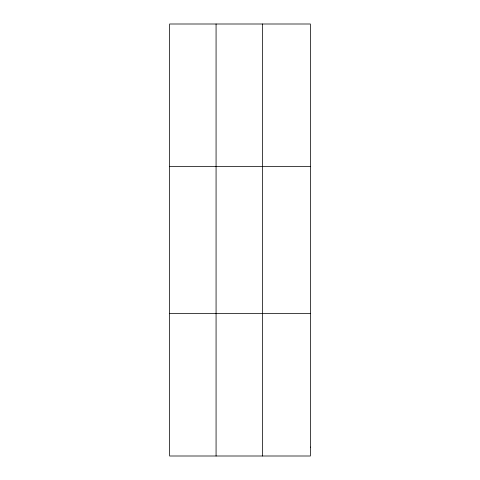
<?xml version="1.0" encoding="UTF-8"?>
<svg xmlns="http://www.w3.org/2000/svg" width="480" height="480" viewBox="0 0 480 480"><rect width="100%" height="100%" fill="white"/><g stroke="black" fill="none" stroke-linecap="round" stroke-linejoin="round"><path stroke-width="0.72" d="M216.072 456L216.072 24M262.518 456L262.518 24M169.632 166.56L310.368 166.56M169.632 313.44L310.368 313.44M310.368 447.09L310.368 456L169.632 456L169.632 24L310.368 24L310.368 447.09"/></g></svg>
